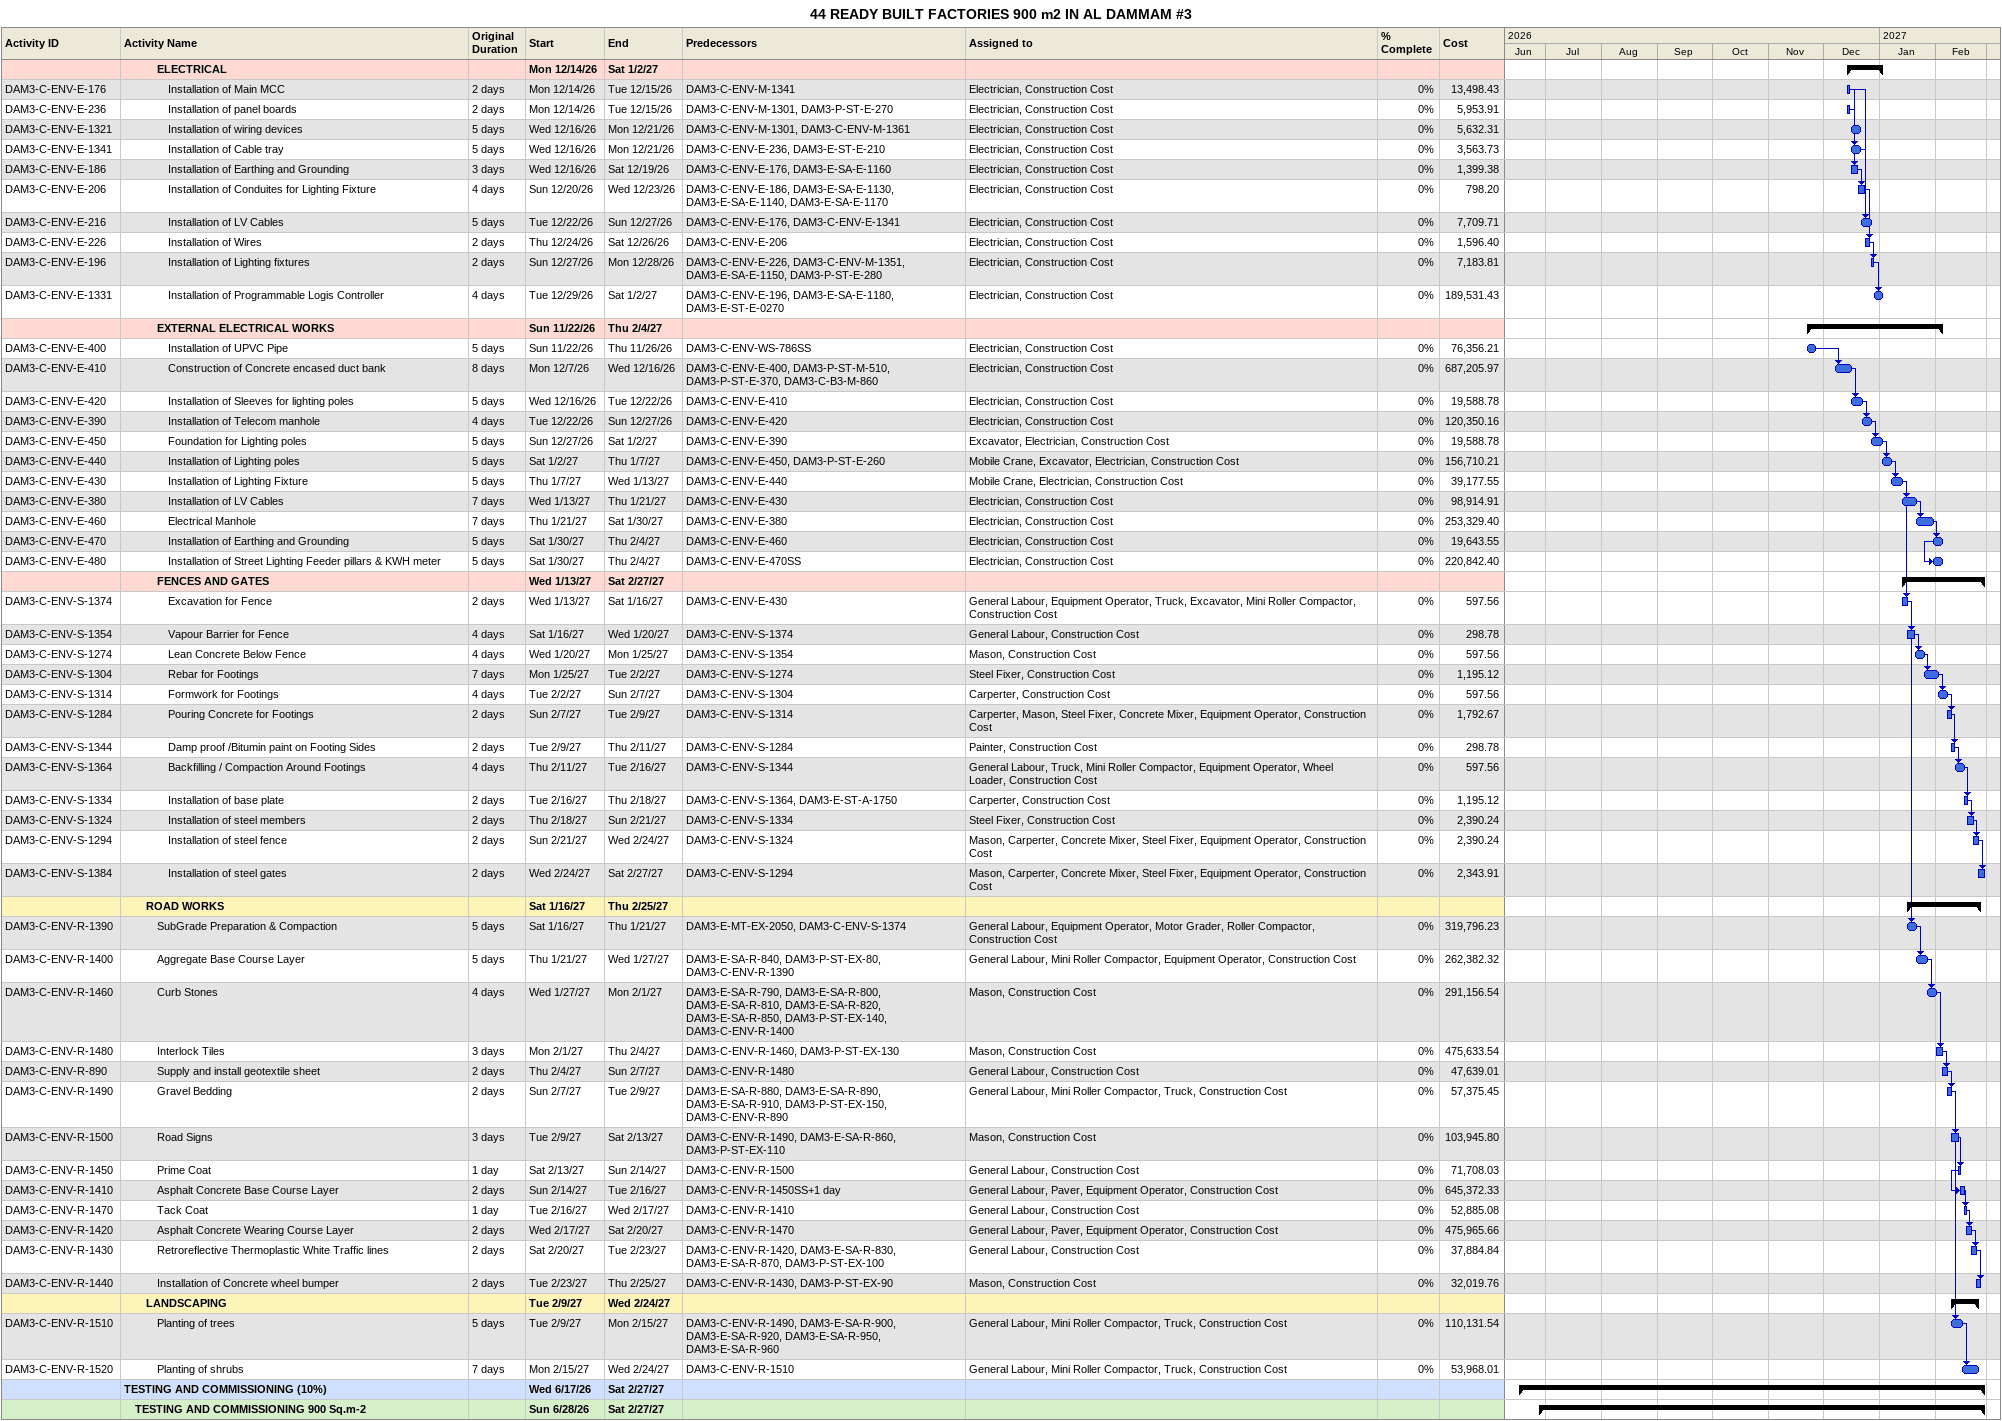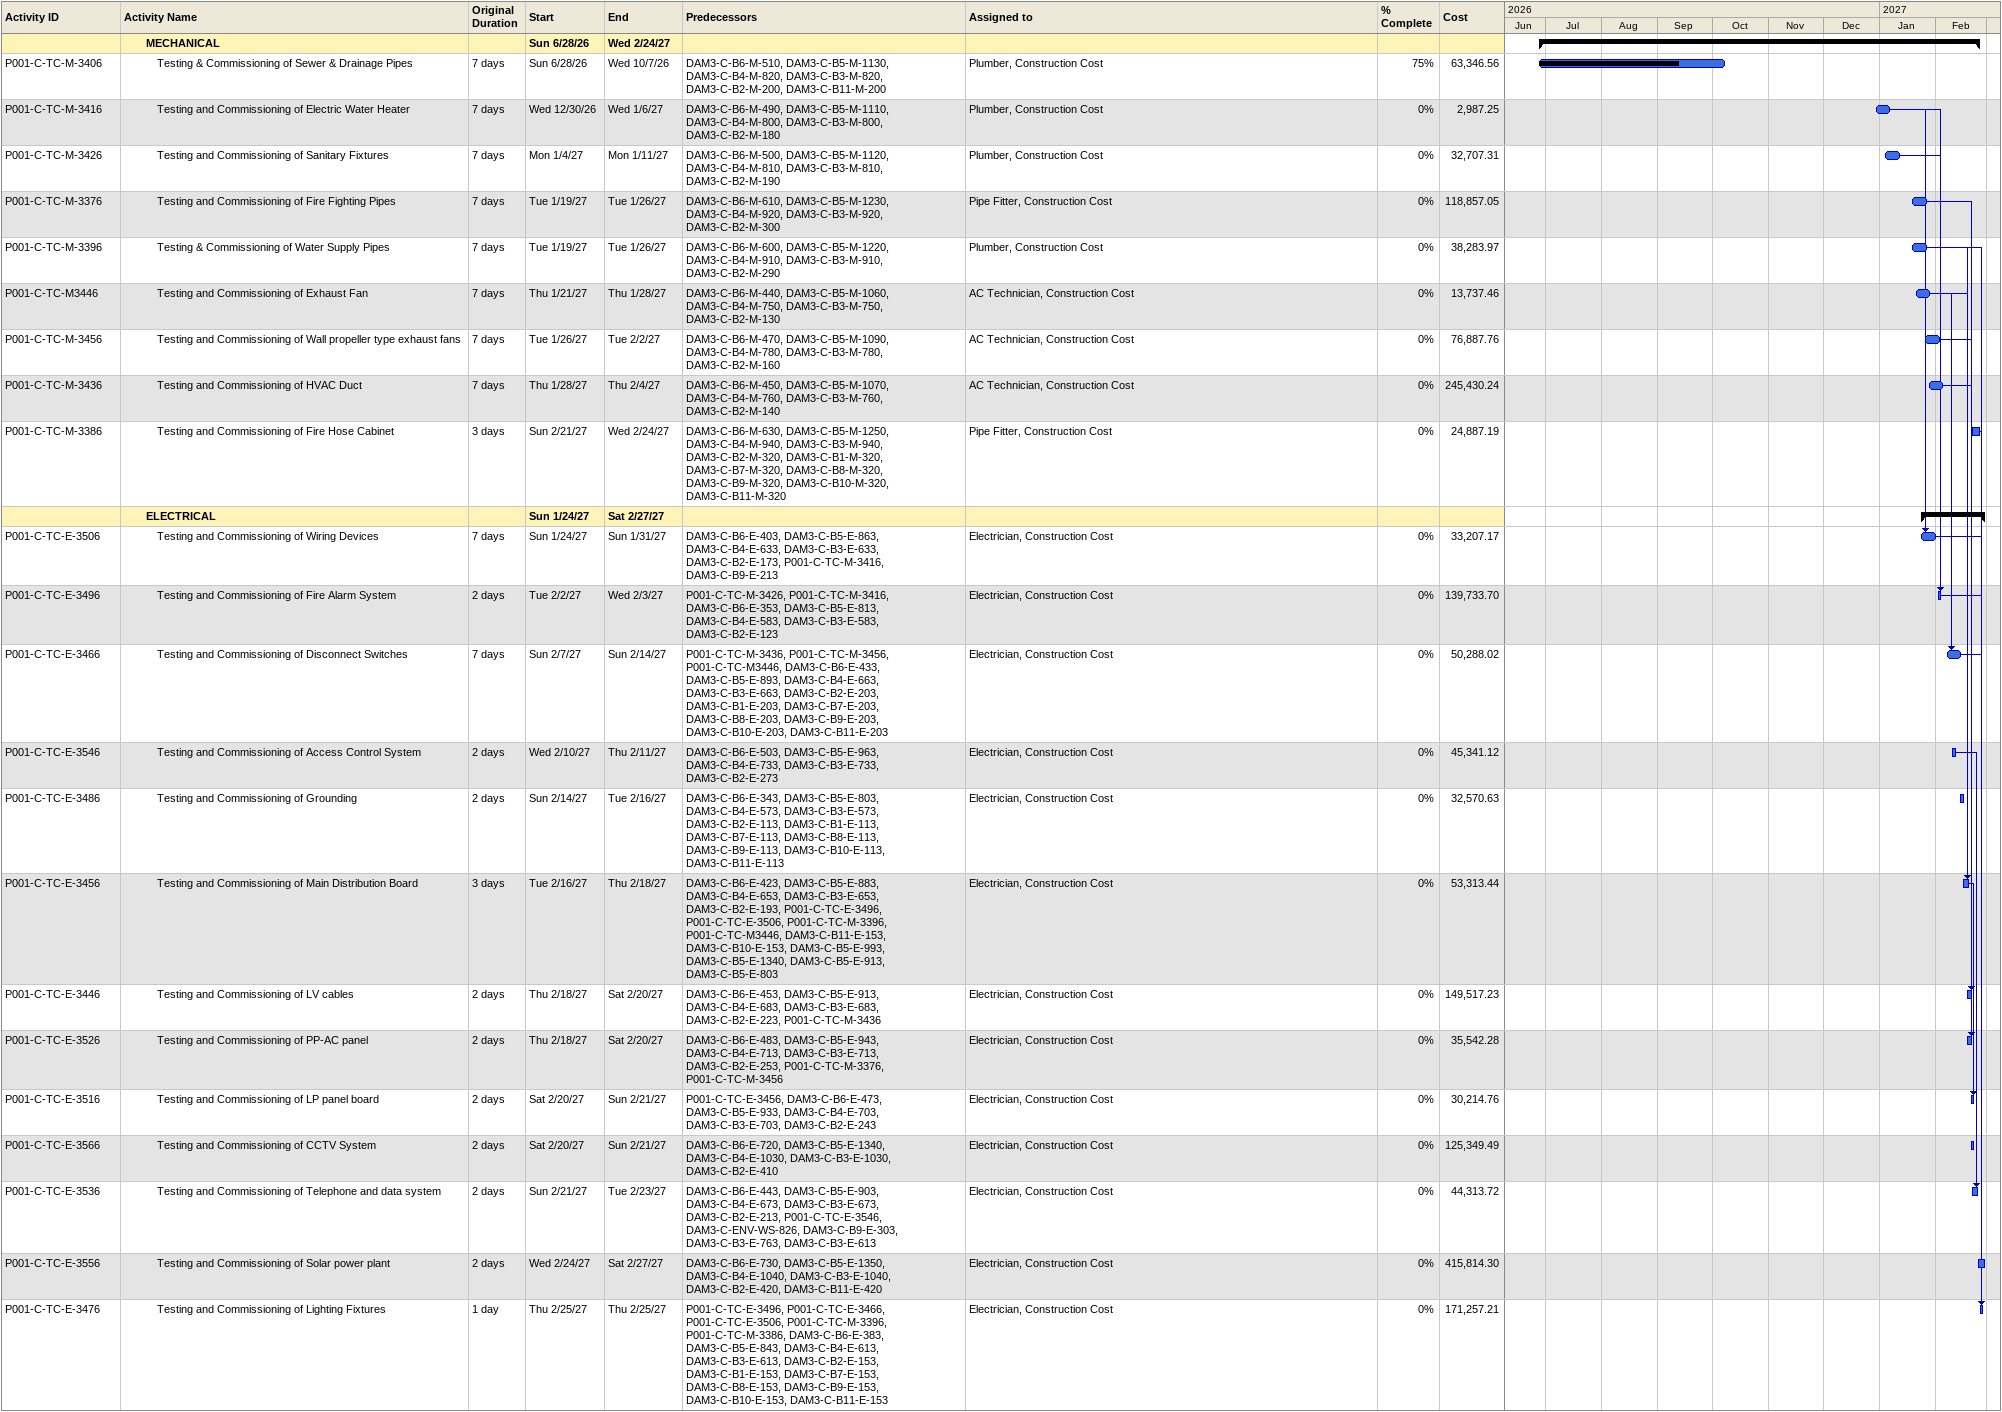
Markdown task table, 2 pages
44 READY BUILT FACTORIES 900 m2 IN AL DAMMAM #3

| ID | Level | Task | Original duration | Start | Finish | Predecessors | Resources | % complete | Cost |
|---|---|---|---|---|---|---|---|---|---|
|  | 4 | **ELECTRICAL** |  | 2026-12-14 | 2027-01-02 |  |  |  |  |
| DAM3-C-ENV-E-176 | 5 | Installation of Main MCC | 2d | 2026-12-14 | 2026-12-15 | DAM3-C-ENV-M-1341 | Electrician, Construction Cost | 0 | 13498.43 |
| DAM3-C-ENV-E-236 | 5 | Installation of panel boards | 2d | 2026-12-14 | 2026-12-15 | DAM3-C-ENV-M-1301, DAM3-P-ST-E-270 | Electrician, Construction Cost | 0 | 5953.91 |
| DAM3-C-ENV-E-1321 | 5 | Installation of wiring devices | 5d | 2026-12-16 | 2026-12-21 | DAM3-C-ENV-M-1301, DAM3-C-ENV-M-1361 | Electrician, Construction Cost | 0 | 5632.31 |
| DAM3-C-ENV-E-1341 | 5 | Installation of Cable tray | 5d | 2026-12-16 | 2026-12-21 | DAM3-C-ENV-E-236, DAM3-E-ST-E-210 | Electrician, Construction Cost | 0 | 3563.73 |
| DAM3-C-ENV-E-186 | 5 | Installation of Earthing and Grounding | 3d | 2026-12-16 | 2026-12-19 | DAM3-C-ENV-E-176, DAM3-E-SA-E-1160 | Electrician, Construction Cost | 0 | 1399.38 |
| DAM3-C-ENV-E-206 | 5 | Installation of Conduites for Lighting Fixture | 4d | 2026-12-20 | 2026-12-23 | DAM3-C-ENV-E-186, DAM3-E-SA-E-1130, DAM3-E-SA-E-1140, DAM3-E-SA-E-1170 | Electrician, Construction Cost | 0 | 798.20 |
| DAM3-C-ENV-E-216 | 5 | Installation of LV Cables | 5d | 2026-12-22 | 2026-12-27 | DAM3-C-ENV-E-176, DAM3-C-ENV-E-1341 | Electrician, Construction Cost | 0 | 7709.71 |
| DAM3-C-ENV-E-226 | 5 | Installation of Wires | 2d | 2026-12-24 | 2026-12-26 | DAM3-C-ENV-E-206 | Electrician, Construction Cost | 0 | 1596.40 |
| DAM3-C-ENV-E-196 | 5 | Installation of Lighting fixtures | 2d | 2026-12-27 | 2026-12-28 | DAM3-C-ENV-E-226, DAM3-C-ENV-M-1351, DAM3-E-SA-E-1150, DAM3-P-ST-E-280 | Electrician, Construction Cost | 0 | 7183.81 |
| DAM3-C-ENV-E-1331 | 5 | Installation of Programmable Logis Controller | 4d | 2026-12-29 | 2027-01-02 | DAM3-C-ENV-E-196, DAM3-E-SA-E-1180, DAM3-E-ST-E-0270 | Electrician, Construction Cost | 0 | 189531.43 |
|  | 4 | **EXTERNAL ELECTRICAL WORKS** |  | 2026-11-22 | 2027-02-04 |  |  |  |  |
| DAM3-C-ENV-E-400 | 5 | Installation of UPVC Pipe | 5d | 2026-11-22 | 2026-11-26 | DAM3-C-ENV-WS-786SS | Electrician, Construction Cost | 0 | 76356.21 |
| DAM3-C-ENV-E-410 | 5 | Construction of Concrete encased duct bank | 8d | 2026-12-07 | 2026-12-16 | DAM3-C-ENV-E-400, DAM3-P-ST-M-510, DAM3-P-ST-E-370, DAM3-C-B3-M-860 | Electrician, Construction Cost | 0 | 687205.97 |
| DAM3-C-ENV-E-420 | 5 | Installation of Sleeves for lighting poles | 5d | 2026-12-16 | 2026-12-22 | DAM3-C-ENV-E-410 | Electrician, Construction Cost | 0 | 19588.78 |
| DAM3-C-ENV-E-390 | 5 | Installation of Telecom manhole | 4d | 2026-12-22 | 2026-12-27 | DAM3-C-ENV-E-420 | Electrician, Construction Cost | 0 | 120350.16 |
| DAM3-C-ENV-E-450 | 5 | Foundation for Lighting poles | 5d | 2026-12-27 | 2027-01-02 | DAM3-C-ENV-E-390 | Excavator, Electrician, Construction Cost | 0 | 19588.78 |
| DAM3-C-ENV-E-440 | 5 | Installation of Lighting poles | 5d | 2027-01-02 | 2027-01-07 | DAM3-C-ENV-E-450, DAM3-P-ST-E-260 | Mobile Crane, Excavator, Electrician, Construction Cost | 0 | 156710.21 |
| DAM3-C-ENV-E-430 | 5 | Installation of Lighting Fixture | 5d | 2027-01-07 | 2027-01-13 | DAM3-C-ENV-E-440 | Mobile Crane, Electrician, Construction Cost | 0 | 39177.55 |
| DAM3-C-ENV-E-380 | 5 | Installation of LV Cables | 7d | 2027-01-13 | 2027-01-21 | DAM3-C-ENV-E-430 | Electrician, Construction Cost | 0 | 98914.91 |
| DAM3-C-ENV-E-460 | 5 | Electrical Manhole | 7d | 2027-01-21 | 2027-01-30 | DAM3-C-ENV-E-380 | Electrician, Construction Cost | 0 | 253329.40 |
| DAM3-C-ENV-E-470 | 5 | Installation of Earthing and Grounding | 5d | 2027-01-30 | 2027-02-04 | DAM3-C-ENV-E-460 | Electrician, Construction Cost | 0 | 19643.55 |
| DAM3-C-ENV-E-480 | 5 | Installation of Street Lighting Feeder pillars & KWH meter | 5d | 2027-01-30 | 2027-02-04 | DAM3-C-ENV-E-470SS | Electrician, Construction Cost | 0 | 220842.40 |
|  | 4 | **FENCES AND GATES** |  | 2027-01-13 | 2027-02-27 |  |  |  |  |
| DAM3-C-ENV-S-1374 | 5 | Excavation for Fence | 2d | 2027-01-13 | 2027-01-16 | DAM3-C-ENV-E-430 | General Labour, Equipment Operator, Truck, Excavator, Mini Roller Compactor, Construction Cost | 0 | 597.56 |
| DAM3-C-ENV-S-1354 | 5 | Vapour Barrier for Fence | 4d | 2027-01-16 | 2027-01-20 | DAM3-C-ENV-S-1374 | General Labour, Construction Cost | 0 | 298.78 |
| DAM3-C-ENV-S-1274 | 5 | Lean Concrete Below Fence | 4d | 2027-01-20 | 2027-01-25 | DAM3-C-ENV-S-1354 | Mason, Construction Cost | 0 | 597.56 |
| DAM3-C-ENV-S-1304 | 5 | Rebar for Footings | 7d | 2027-01-25 | 2027-02-02 | DAM3-C-ENV-S-1274 | Steel Fixer, Construction Cost | 0 | 1195.12 |
| DAM3-C-ENV-S-1314 | 5 | Formwork for Footings | 4d | 2027-02-02 | 2027-02-07 | DAM3-C-ENV-S-1304 | Carperter, Construction Cost | 0 | 597.56 |
| DAM3-C-ENV-S-1284 | 5 | Pouring Concrete for Footings | 2d | 2027-02-07 | 2027-02-09 | DAM3-C-ENV-S-1314 | Carperter, Mason, Steel Fixer, Concrete Mixer, Equipment Operator, Construction Cost | 0 | 1792.67 |
| DAM3-C-ENV-S-1344 | 5 | Damp proof /Bitumin paint on Footing Sides | 2d | 2027-02-09 | 2027-02-11 | DAM3-C-ENV-S-1284 | Painter, Construction Cost | 0 | 298.78 |
| DAM3-C-ENV-S-1364 | 5 | Backfilling / Compaction Around Footings | 4d | 2027-02-11 | 2027-02-16 | DAM3-C-ENV-S-1344 | General Labour, Truck, Mini Roller Compactor, Equipment Operator, Wheel Loader, Construction Cost | 0 | 597.56 |
| DAM3-C-ENV-S-1334 | 5 | Installation of base plate | 2d | 2027-02-16 | 2027-02-18 | DAM3-C-ENV-S-1364, DAM3-E-ST-A-1750 | Carperter, Construction Cost | 0 | 1195.12 |
| DAM3-C-ENV-S-1324 | 5 | Installation of steel members | 2d | 2027-02-18 | 2027-02-21 | DAM3-C-ENV-S-1334 | Steel Fixer, Construction Cost | 0 | 2390.24 |
| DAM3-C-ENV-S-1294 | 5 | Installation of steel fence | 2d | 2027-02-21 | 2027-02-24 | DAM3-C-ENV-S-1324 | Mason, Carperter, Concrete Mixer, Steel Fixer, Equipment Operator, Construction Cost | 0 | 2390.24 |
| DAM3-C-ENV-S-1384 | 5 | Installation of steel gates | 2d | 2027-02-24 | 2027-02-27 | DAM3-C-ENV-S-1294 | Mason, Carperter, Concrete Mixer, Steel Fixer, Equipment Operator, Construction Cost | 0 | 2343.91 |
|  | 3 | **ROAD WORKS** |  | 2027-01-16 | 2027-02-25 |  |  |  |  |
| DAM3-C-ENV-R-1390 | 4 | SubGrade Preparation & Compaction | 5d | 2027-01-16 | 2027-01-21 | DAM3-E-MT-EX-2050, DAM3-C-ENV-S-1374 | General Labour, Equipment Operator, Motor Grader, Roller Compactor, Construction Cost | 0 | 319796.23 |
| DAM3-C-ENV-R-1400 | 4 | Aggregate Base Course Layer | 5d | 2027-01-21 | 2027-01-27 | DAM3-E-SA-R-840, DAM3-P-ST-EX-80, DAM3-C-ENV-R-1390 | General Labour, Mini Roller Compactor, Equipment Operator, Construction Cost | 0 | 262382.32 |
| DAM3-C-ENV-R-1460 | 4 | Curb Stones | 4d | 2027-01-27 | 2027-02-01 | DAM3-E-SA-R-790, DAM3-E-SA-R-800, DAM3-E-SA-R-810, DAM3-E-SA-R-820, DAM3-E-SA-R-850, DAM3-P-ST-EX-140, DAM3-C-ENV-R-1400 | Mason, Construction Cost | 0 | 291156.54 |
| DAM3-C-ENV-R-1480 | 4 | Interlock Tiles | 3d | 2027-02-01 | 2027-02-04 | DAM3-C-ENV-R-1460, DAM3-P-ST-EX-130 | Mason, Construction Cost | 0 | 475633.54 |
| DAM3-C-ENV-R-890 | 4 | Supply and install geotextile sheet | 2d | 2027-02-04 | 2027-02-07 | DAM3-C-ENV-R-1480 | General Labour, Construction Cost | 0 | 47639.01 |
| DAM3-C-ENV-R-1490 | 4 | Gravel Bedding | 2d | 2027-02-07 | 2027-02-09 | DAM3-E-SA-R-880, DAM3-E-SA-R-890, DAM3-E-SA-R-910, DAM3-P-ST-EX-150, DAM3-C-ENV-R-890 | General Labour, Mini Roller Compactor, Truck, Construction Cost | 0 | 57375.45 |
| DAM3-C-ENV-R-1500 | 4 | Road Signs | 3d | 2027-02-09 | 2027-02-13 | DAM3-C-ENV-R-1490, DAM3-E-SA-R-860, DAM3-P-ST-EX-110 | Mason, Construction Cost | 0 | 103945.80 |
| DAM3-C-ENV-R-1450 | 4 | Prime Coat | 1d | 2027-02-13 | 2027-02-14 | DAM3-C-ENV-R-1500 | General Labour, Construction Cost | 0 | 71708.03 |
| DAM3-C-ENV-R-1410 | 4 | Asphalt Concrete Base Course Layer | 2d | 2027-02-14 | 2027-02-16 | DAM3-C-ENV-R-1450SS+1d | General Labour, Paver, Equipment Operator, Construction Cost | 0 | 645372.33 |
| DAM3-C-ENV-R-1470 | 4 | Tack Coat | 1d | 2027-02-16 | 2027-02-17 | DAM3-C-ENV-R-1410 | General Labour, Construction Cost | 0 | 52885.08 |
| DAM3-C-ENV-R-1420 | 4 | Asphalt Concrete Wearing Course Layer | 2d | 2027-02-17 | 2027-02-20 | DAM3-C-ENV-R-1470 | General Labour, Paver, Equipment Operator, Construction Cost | 0 | 475965.66 |
| DAM3-C-ENV-R-1430 | 4 | Retroreflective Thermoplastic White Traffic lines | 2d | 2027-02-20 | 2027-02-23 | DAM3-C-ENV-R-1420, DAM3-E-SA-R-830, DAM3-E-SA-R-870, DAM3-P-ST-EX-100 | General Labour, Construction Cost | 0 | 37884.84 |
| DAM3-C-ENV-R-1440 | 4 | Installation of Concrete wheel bumper | 2d | 2027-02-23 | 2027-02-25 | DAM3-C-ENV-R-1430, DAM3-P-ST-EX-90 | Mason, Construction Cost | 0 | 32019.76 |
|  | 3 | **LANDSCAPING** |  | 2027-02-09 | 2027-02-24 |  |  |  |  |
| DAM3-C-ENV-R-1510 | 4 | Planting of trees | 5d | 2027-02-09 | 2027-02-15 | DAM3-C-ENV-R-1490, DAM3-E-SA-R-900, DAM3-E-SA-R-920, DAM3-E-SA-R-950, DAM3-E-SA-R-960 | General Labour, Mini Roller Compactor, Truck, Construction Cost | 0 | 110131.54 |
| DAM3-C-ENV-R-1520 | 4 | Planting of shrubs | 7d | 2027-02-15 | 2027-02-24 | DAM3-C-ENV-R-1510 | General Labour, Mini Roller Compactor, Truck, Construction Cost | 0 | 53968.01 |
|  | 1 | **TESTING AND COMMISSIONING (10%)** |  | 2026-06-17 | 2027-02-27 |  |  |  |  |
|  | 2 | **TESTING AND COMMISSIONING 900 Sq.m-2** |  | 2026-06-28 | 2027-02-27 |  |  |  |  |
|  | 3 | **MECHANICAL** |  | 2026-06-28 | 2027-02-24 |  |  |  |  |
| P001-C-TC-M-3406 | 4 | Testing & Commissioning of Sewer & Drainage Pipes | 7d | 2026-06-28 | 2026-10-07 | DAM3-C-B6-M-510, DAM3-C-B5-M-1130, DAM3-C-B4-M-820, DAM3-C-B3-M-820, DAM3-C-B2-M-200, DAM3-C-B11-M-200 | Plumber, Construction Cost | 75 | 63346.56 |
| P001-C-TC-M-3416 | 4 | Testing and Commissioning of Electric Water Heater | 7d | 2026-12-30 | 2027-01-06 | DAM3-C-B6-M-490, DAM3-C-B5-M-1110, DAM3-C-B4-M-800, DAM3-C-B3-M-800, DAM3-C-B2-M-180 | Plumber, Construction Cost | 0 | 2987.25 |
| P001-C-TC-M-3426 | 4 | Testing and Commissioning of Sanitary Fixtures | 7d | 2027-01-04 | 2027-01-11 | DAM3-C-B6-M-500, DAM3-C-B5-M-1120, DAM3-C-B4-M-810, DAM3-C-B3-M-810, DAM3-C-B2-M-190 | Plumber, Construction Cost | 0 | 32707.31 |
| P001-C-TC-M-3376 | 4 | Testing and Commissioning of Fire Fighting Pipes | 7d | 2027-01-19 | 2027-01-26 | DAM3-C-B6-M-610, DAM3-C-B5-M-1230, DAM3-C-B4-M-920, DAM3-C-B3-M-920, DAM3-C-B2-M-300 | Pipe Fitter, Construction Cost | 0 | 118857.05 |
| P001-C-TC-M-3396 | 4 | Testing & Commissioning of Water Supply Pipes | 7d | 2027-01-19 | 2027-01-26 | DAM3-C-B6-M-600, DAM3-C-B5-M-1220, DAM3-C-B4-M-910, DAM3-C-B3-M-910, DAM3-C-B2-M-290 | Plumber, Construction Cost | 0 | 38283.97 |
| P001-C-TC-M3446 | 4 | Testing and Commissioning of Exhaust Fan | 7d | 2027-01-21 | 2027-01-28 | DAM3-C-B6-M-440, DAM3-C-B5-M-1060, DAM3-C-B4-M-750, DAM3-C-B3-M-750, DAM3-C-B2-M-130 | AC Technician, Construction Cost | 0 | 13737.46 |
| P001-C-TC-M-3456 | 4 | Testing and Commissioning of Wall propeller type exhaust fans | 7d | 2027-01-26 | 2027-02-02 | DAM3-C-B6-M-470, DAM3-C-B5-M-1090, DAM3-C-B4-M-780, DAM3-C-B3-M-780, DAM3-C-B2-M-160 | AC Technician, Construction Cost | 0 | 76887.76 |
| P001-C-TC-M-3436 | 4 | Testing and Commissioning of HVAC Duct | 7d | 2027-01-28 | 2027-02-04 | DAM3-C-B6-M-450, DAM3-C-B5-M-1070, DAM3-C-B4-M-760, DAM3-C-B3-M-760, DAM3-C-B2-M-140 | AC Technician, Construction Cost | 0 | 245430.24 |
| P001-C-TC-M-3386 | 4 | Testing and Commissioning of Fire Hose Cabinet | 3d | 2027-02-21 | 2027-02-24 | DAM3-C-B6-M-630, DAM3-C-B5-M-1250, DAM3-C-B4-M-940, DAM3-C-B3-M-940, DAM3-C-B2-M-320, DAM3-C-B1-M-320, DAM3-C-B7-M-320, DAM3-C-B8-M-320, DAM3-C-B9-M-320, DAM3-C-B10-M-320, DAM3-C-B11-M-320 | Pipe Fitter, Construction Cost | 0 | 24887.19 |
|  | 3 | **ELECTRICAL** |  | 2027-01-24 | 2027-02-27 |  |  |  |  |
| P001-C-TC-E-3506 | 4 | Testing and Commissioning of Wiring Devices | 7d | 2027-01-24 | 2027-01-31 | DAM3-C-B6-E-403, DAM3-C-B5-E-863, DAM3-C-B4-E-633, DAM3-C-B3-E-633, DAM3-C-B2-E-173, P001-C-TC-M-3416, DAM3-C-B9-E-213 | Electrician, Construction Cost | 0 | 33207.17 |
| P001-C-TC-E-3496 | 4 | Testing and Commissioning of Fire Alarm System | 2d | 2027-02-02 | 2027-02-03 | P001-C-TC-M-3426, P001-C-TC-M-3416, DAM3-C-B6-E-353, DAM3-C-B5-E-813, DAM3-C-B4-E-583, DAM3-C-B3-E-583, DAM3-C-B2-E-123 | Electrician, Construction Cost | 0 | 139733.70 |
| P001-C-TC-E-3466 | 4 | Testing and Commissioning of Disconnect Switches | 7d | 2027-02-07 | 2027-02-14 | P001-C-TC-M-3436, P001-C-TC-M-3456, P001-C-TC-M3446, DAM3-C-B6-E-433, DAM3-C-B5-E-893, DAM3-C-B4-E-663, DAM3-C-B3-E-663, DAM3-C-B2-E-203, DAM3-C-B1-E-203, DAM3-C-B7-E-203, DAM3-C-B8-E-203, DAM3-C-B9-E-203, DAM3-C-B10-E-203, DAM3-C-B11-E-203 | Electrician, Construction Cost | 0 | 50288.02 |
| P001-C-TC-E-3546 | 4 | Testing and Commissioning of Access Control System | 2d | 2027-02-10 | 2027-02-11 | DAM3-C-B6-E-503, DAM3-C-B5-E-963, DAM3-C-B4-E-733, DAM3-C-B3-E-733, DAM3-C-B2-E-273 | Electrician, Construction Cost | 0 | 45341.12 |
| P001-C-TC-E-3486 | 4 | Testing and Commissioning of Grounding | 2d | 2027-02-14 | 2027-02-16 | DAM3-C-B6-E-343, DAM3-C-B5-E-803, DAM3-C-B4-E-573, DAM3-C-B3-E-573, DAM3-C-B2-E-113, DAM3-C-B1-E-113, DAM3-C-B7-E-113, DAM3-C-B8-E-113, DAM3-C-B9-E-113, DAM3-C-B10-E-113, DAM3-C-B11-E-113 | Electrician, Construction Cost | 0 | 32570.63 |
| P001-C-TC-E-3456 | 4 | Testing and Commissioning of Main Distribution Board | 3d | 2027-02-16 | 2027-02-18 | DAM3-C-B6-E-423, DAM3-C-B5-E-883, DAM3-C-B4-E-653, DAM3-C-B3-E-653, DAM3-C-B2-E-193, P001-C-TC-E-3496, P001-C-TC-E-3506, P001-C-TC-M-3396, P001-C-TC-M3446, DAM3-C-B11-E-153, DAM3-C-B10-E-153, DAM3-C-B5-E-993, DAM3-C-B5-E-1340, DAM3-C-B5-E-913, DAM3-C-B5-E-803 | Electrician, Construction Cost | 0 | 53313.44 |
| P001-C-TC-E-3446 | 4 | Testing and Commissioning of LV cables | 2d | 2027-02-18 | 2027-02-20 | DAM3-C-B6-E-453, DAM3-C-B5-E-913, DAM3-C-B4-E-683, DAM3-C-B3-E-683, DAM3-C-B2-E-223, P001-C-TC-M-3436 | Electrician, Construction Cost | 0 | 149517.23 |
| P001-C-TC-E-3526 | 4 | Testing and Commissioning of PP-AC panel | 2d | 2027-02-18 | 2027-02-20 | DAM3-C-B6-E-483, DAM3-C-B5-E-943, DAM3-C-B4-E-713, DAM3-C-B3-E-713, DAM3-C-B2-E-253, P001-C-TC-M-3376, P001-C-TC-M-3456 | Electrician, Construction Cost | 0 | 35542.28 |
| P001-C-TC-E-3516 | 4 | Testing and Commissioning of LP panel board | 2d | 2027-02-20 | 2027-02-21 | P001-C-TC-E-3456, DAM3-C-B6-E-473, DAM3-C-B5-E-933, DAM3-C-B4-E-703, DAM3-C-B3-E-703, DAM3-C-B2-E-243 | Electrician, Construction Cost | 0 | 30214.76 |
| P001-C-TC-E-3566 | 4 | Testing and Commissioning of CCTV System | 2d | 2027-02-20 | 2027-02-21 | DAM3-C-B6-E-720, DAM3-C-B5-E-1340, DAM3-C-B4-E-1030, DAM3-C-B3-E-1030, DAM3-C-B2-E-410 | Electrician, Construction Cost | 0 | 125349.49 |
| P001-C-TC-E-3536 | 4 | Testing and Commissioning of Telephone and data system | 2d | 2027-02-21 | 2027-02-23 | DAM3-C-B6-E-443, DAM3-C-B5-E-903, DAM3-C-B4-E-673, DAM3-C-B3-E-673, DAM3-C-B2-E-213, P001-C-TC-E-3546, DAM3-C-ENV-WS-826, DAM3-C-B9-E-303, DAM3-C-B3-E-763, DAM3-C-B3-E-613 | Electrician, Construction Cost | 0 | 44313.72 |
| P001-C-TC-E-3556 | 4 | Testing and Commissioning of Solar power plant | 2d | 2027-02-24 | 2027-02-27 | DAM3-C-B6-E-730, DAM3-C-B5-E-1350, DAM3-C-B4-E-1040, DAM3-C-B3-E-1040, DAM3-C-B2-E-420, DAM3-C-B11-E-420 | Electrician, Construction Cost | 0 | 415814.30 |
| P001-C-TC-E-3476 | 4 | Testing and Commissioning of Lighting Fixtures | 1d | 2027-02-25 | 2027-02-25 | P001-C-TC-E-3496, P001-C-TC-E-3466, P001-C-TC-E-3506, P001-C-TC-M-3396, P001-C-TC-M-3386, DAM3-C-B6-E-383, DAM3-C-B5-E-843, DAM3-C-B4-E-613, DAM3-C-B3-E-613, DAM3-C-B2-E-153, DAM3-C-B1-E-153, DAM3-C-B7-E-153, DAM3-C-B8-E-153, DAM3-C-B9-E-153, DAM3-C-B10-E-153, DAM3-C-B11-E-153 | Electrician, Construction Cost | 0 | 171257.21 |
